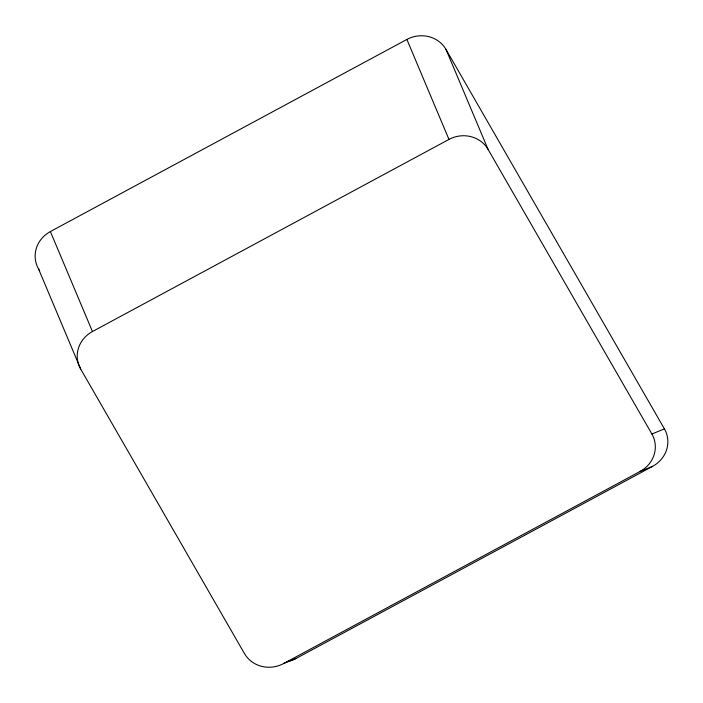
<?xml version="1.0" encoding="UTF-8"?>
<svg xmlns="http://www.w3.org/2000/svg" width="703" height="703" viewBox="0 0 703 703"><rect width="100%" height="100%" fill="white"/><g stroke="black" fill="none" stroke-linecap="round" stroke-linejoin="round"><path stroke-width="1.05" d="M50.379 231.551L406.888 39.438A29.016 27.268 -15.7 0 1 446.001 49.43L664.432 428.892A29.016 27.268 -15.7 0 1 652.621 466.335L296.112 658.447L283.581 663.562A29.016 27.268 -15.7 0 1 244.459 653.57L80.643 368.97L38.568 268.985A29.016 27.268 -15.7 0 1 50.379 231.551L92.453 331.535A29.016 27.268 -15.7 0 0 80.643 368.97M92.453 331.535L448.962 139.422A29.016 27.268 -15.7 0 1 488.084 149.414L651.901 434.015A29.016 27.268 -15.7 0 1 640.09 471.449L283.581 663.562M651.901 434.015L664.432 428.892M640.09 471.449L652.621 466.335M38.568 268.985L39.658 270.892M446.001 49.43L488.084 149.414M406.888 39.438L448.962 139.422M296.112 658.447A29.016 27.268 -15.7 0 1 286.947 661.646"/></g></svg>
